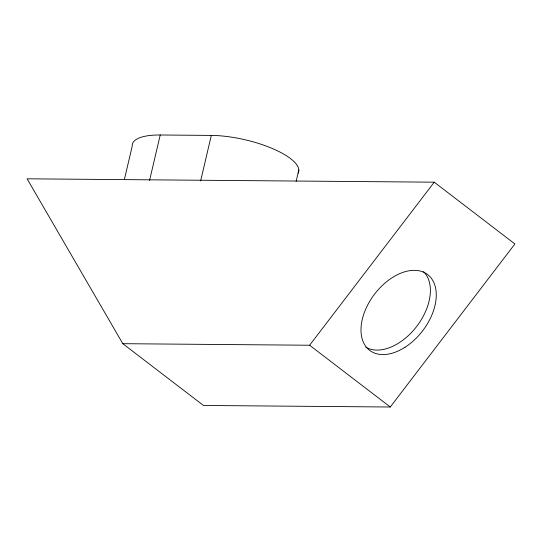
<?xml version="1.0" encoding="UTF-8"?>
<svg xmlns="http://www.w3.org/2000/svg" width="542" height="542" viewBox="0 0 542 542"><rect width="100%" height="100%" fill="white"/><g stroke="black" fill="none" stroke-linecap="round" stroke-linejoin="round"><path stroke-width="0.81" d="M124.423 179.355L132.241 146.035A59.159 18.868 13.2 0 1 160.222 134.992L211.312 135.412A59.159 18.868 13.2 0 1 273.364 148.948A59.159 18.868 13.2 0 1 298.127 173.183M149.545 180.5L160.222 134.992M200.642 180.926L211.312 135.412M296.156 181.346L298.825 169.964M122.81 343.689L309.618 345.234L434.244 182.18L514.9 243.961L390.274 407.008L203.46 405.463L122.81 343.689L27.1 178.813L434.244 182.18M309.618 345.234L390.274 407.008M423.512 271.617A47.71 30.237 -52.6 0 1 416.757 326.352A47.71 30.237 -52.6 0 1 365.742 347.192M404.921 347.32A47.71 30.237 -52.6 0 0 427.591 274.537A47.71 30.237 -52.6 0 0 363.343 315.471A47.71 30.237 -52.6 0 0 404.921 347.32"/></g></svg>
